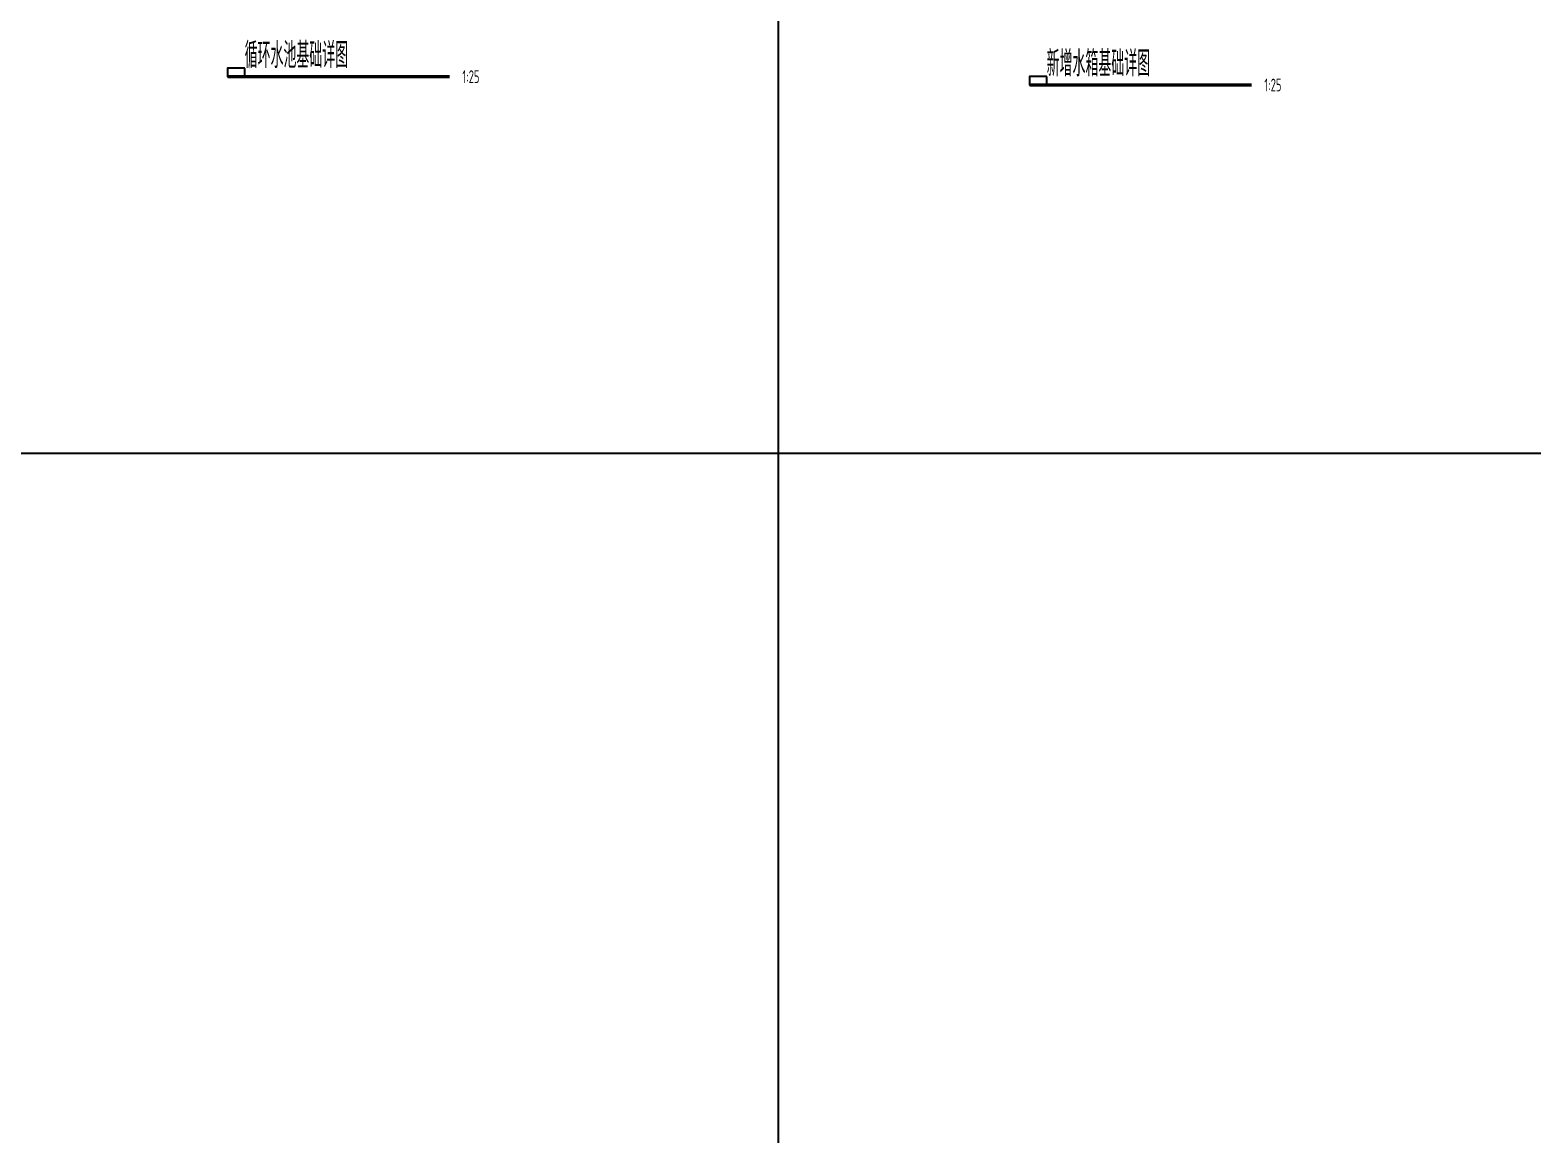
# Model space of a CAD drawing. Extents: x -469675 to 2400000, y -476501 to 2085364.
# Drawn here: x 738623 to 747407, y 481018 to 487476 of the extents above; entities that cross this region are included whole.
import ezdxf

# ---------------------------------------------------------------- set-up
doc = ezdxf.new("R2010")
doc.units = 0
doc.header["$LTSCALE"] = 1000
doc.header["$MEASUREMENT"] = 0
doc.layers.add('C-DETAIL', color=3, linetype='CONTINUOUS')
doc.layers.add('C-注释', color=30, linetype='CONTINUOUS', plot=False)
doc.styles.add('GBSTYLE', font='gbxwxt.shx', dxfattribs={"width": 0.7, "bigfont": 'gbhzfs.shx'})

msp = doc.modelspace()

# ---------------------------------------------------------------- linework, layer by layer
at = {"layer": 'C-DETAIL', "color": 3, "linetype": 'Continuous', "ltscale": 0.25, "const_width": 20, "flags": 128}
for points in [[(741076.6281, 487203.1195), (739778.4634, 487203.1195)], [(745766.7254, 487154.338), (744468.5607, 487154.338)]]:
    msp.add_lwpolyline(points, dxfattribs=at)
at = {"layer": 'C-注释', "ltscale": 0.25}
for p, q in [((743000, 465000), (743000, 500000)), ((730000, 485000), (758000, 485000))]:
    msp.add_line(p, q, dxfattribs=at)
at = {"layer": 'C-注释'}
for points in [[(739878.4634, 487253.1195), (739778.4634, 487253.1195), (739778.4634, 487203.1195), (739878.4634, 487203.1195)], [(744568.5607, 487204.338), (744468.5607, 487204.338), (744468.5607, 487154.338), (744568.5607, 487154.338)]]:
    msp.add_lwpolyline(points, close=True, dxfattribs=at)

# ---------------------------------------------------------------- texts
at = {"layer": 'C-DETAIL', "color": 30, "ltscale": 0.25, "style": 'GBSTYLE', "width": 0.7}
for s, p in [('循环水池基础详图', (739878.4634, 487253.1195)), ('新增水箱基础详图', (744568.5607, 487204.338))]:
    msp.add_text(s, height=150, rotation=0.00000003, dxfattribs=at).set_placement(p)
at = {"layer": 'C-DETAIL', "color": 3, "ltscale": 0.25, "style": 'GBSTYLE', "width": 0.7}
for p in [(741151.6281, 487165.6195), (745841.7254, 487116.838)]:
    msp.add_text('1:25', height=75, rotation=359.99999987, dxfattribs=at).set_placement(p)

doc.saveas('drawing.dxf')
